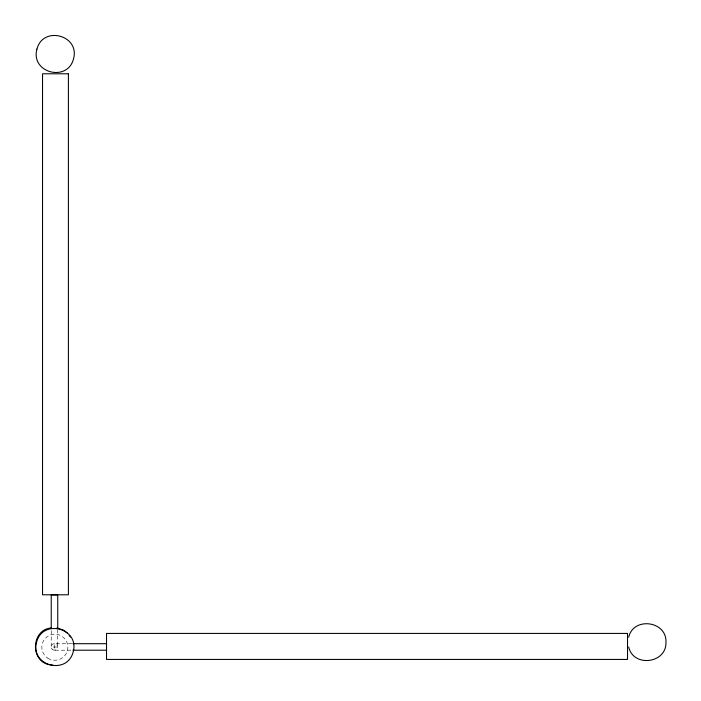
<?xml version="1.0" encoding="UTF-8"?>
<svg xmlns="http://www.w3.org/2000/svg" width="701" height="701" viewBox="0 0 701 701"><rect width="100%" height="100%" fill="white"/><g stroke="black" fill="none" stroke-linecap="round" stroke-linejoin="round"><path stroke-width="0.53" stroke-dasharray="3.5 2.63" d="M71.826 643.693L54.459 643.693L54.459 650.204L71.826 650.204M57.745 629.656L57.745 647.023L51.234 647.023L51.234 629.656M47.808 658.178A13.021 13.021 0 0 0 67.857 647.838A13.021 13.021 0 0 0 48.877 635.641A13.021 13.021 0 0 0 47.808 658.178M52.417 649.485A3.26 3.26 0 0 0 57.648 647.382A3.26 3.26 0 0 0 53.215 643.904A3.26 3.26 0 0 0 52.417 649.485"/><path stroke-width="1.05" d="M628.701 637.244C633.318 616.468 666.87 620.858 665.95 642.134C666.87 663.409 633.318 667.79 628.701 647.023M51.05 627.965C31.457 629.752 29.871 660.631 49.096 664.706M72.904 643.693L106.552 643.693M72.904 650.204L106.552 650.204M56.939 627.965L63.467 630.111L67.392 633.108M50.078 664.837L53.013 665.223M69.197 635.457L70.407 637.016M57.745 628.569L57.745 594.921L51.234 594.921L51.234 628.569M36.934 49.088C30.353 72.746 67.41 82.604 73.535 58.866C80.116 35.216 43.059 25.359 36.934 49.088M36.592 642.134C30.012 665.784 67.068 675.641 73.193 651.912C79.774 628.254 42.717 618.396 36.592 642.134M68.409 73.789L42.542 73.789L42.542 594.79L68.409 594.79L68.409 73.789M627.518 633.424L106.517 633.424L106.517 659.431L627.518 659.431L627.518 633.424"/></g></svg>
